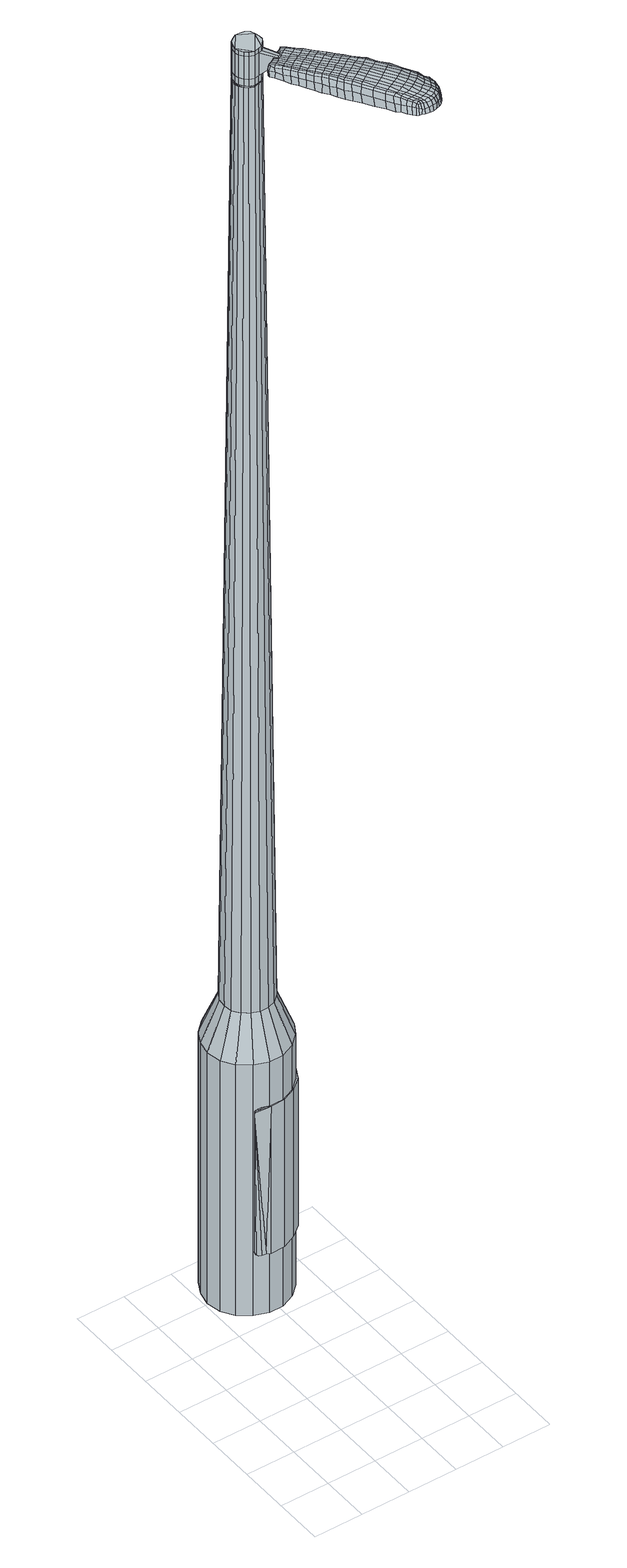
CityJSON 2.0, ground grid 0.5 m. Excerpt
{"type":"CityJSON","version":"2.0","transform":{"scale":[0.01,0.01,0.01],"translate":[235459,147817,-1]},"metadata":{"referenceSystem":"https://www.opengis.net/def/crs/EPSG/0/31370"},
"CityObjects":{
"object1":{"type":"GenericCityObject","attributes":{"cluster":294,"mean_distance_to_centroid":0.185,"new_centroid_x":235459.93,"new_centroid_y":147819.52,"mean_distance_to_camera":9.57,"H1":-3.38,"H2":0.169,"Z_final":110.99,"cluster2":26,"proj_x":235456.48,"proj_y":147821.65,"id_line":25157,"bearing_l":211.64,"distance":4.06,"orientation":"left","G_obj":301.64},"geometry":[{"type":"MultiSurface","lod":"2","boundaries":[[[0,1,2,3]],[[1,4,5,2]],[[4,6,7,5]],[[6,8,9,7]],[[8,10,11,9]],[[10,12,13,11]],[[12,14,15,13]],[[14,16,17,15]],[[16,18,19,17]],[[18,20,21,19]],[[20,22,23,21]],[[22,24,25,23]],[[24,26,27,25]],[[26,28,29,27]],[[28,30,31,29]],[[30,32,33,31]],[[32,34,35,33]],[[34,0,3,35]],[[36,37,38,39]],[[38,40,41,42]],[[41,43,42]],[[42,44,45,46]],[[45,47,46]],[[46,48,49,50]],[[49,51,50]],[[42,46,50,38]],[[50,52,39,38]],[[53,36,39]],[[2,5,7,35]],[[7,9,11,15]],[[11,13,15]],[[15,17,19,23]],[[19,21,23]],[[23,25,27,31]],[[27,29,31]],[[15,23,31,7]],[[31,33,35,7]],[[3,2,35]],[[1,0,54,55]],[[0,34,56,54]],[[34,32,57,56]],[[32,30,58,57]],[[30,28,59,58]],[[28,26,60,59]],[[26,24,61,60]],[[24,22,62,61]],[[22,20,63,62]],[[20,18,64,63]],[[18,16,65,64]],[[16,14,66,65]],[[14,12,67,66]],[[12,10,68,67]],[[10,8,69,68]],[[8,6,70,69]],[[6,4,71,70]],[[4,1,55,71]],[[55,54,72,73]],[[54,56,74,72]],[[56,57,75,74]],[[57,58,76,75]],[[58,59,77,76]],[[59,60,78,77]],[[60,61,79,78]],[[61,62,80,79]],[[62,63,81,80]],[[63,64,82,81]],[[64,65,83,82]],[[65,66,84,83]],[[66,67,85,84]],[[67,68,86,85]],[[68,69,87,86]],[[69,70,88,87]],[[70,71,89,88]],[[71,55,73,89]],[[90,91,92,93]],[[94,95,91,90]],[[96,97,95,94]],[[76,98,97,96]],[[77,99,98,76]],[[100,101,99,77]],[[102,103,101,100]],[[104,105,103,102]],[[106,107,105,104]],[[82,108,107,106]],[[109,110,108,82]],[[111,112,110,109]],[[113,114,112,111]],[[115,116,114,113]],[[87,117,116,115]],[[118,119,117,87]],[[120,121,119,118]],[[93,92,121,120]],[[122,123,124,125]],[[126,122,125,127]],[[128,126,127,129]],[[130,128,129,131]],[[132,130,131,133]],[[134,132,133,135]],[[136,134,135,137]],[[138,136,137,139]],[[140,138,139,141]],[[142,140,141,143]],[[144,142,143,145]],[[146,144,145,147]],[[148,146,147,149]],[[150,148,149,151]],[[152,150,151,153]],[[154,152,153,155]],[[73,72,90,93]],[[72,74,94,90]],[[74,75,96,94]],[[75,76,96]],[[78,100,77]],[[78,79,102,100]],[[79,80,104,102]],[[80,81,106,104]],[[81,82,106]],[[83,109,82]],[[83,84,111,109]],[[84,85,113,111]],[[85,86,115,113]],[[86,87,115]],[[88,118,87]],[[88,89,120,118]],[[89,73,93,120]],[[156,157,92,91]],[[157,158,121,92]],[[158,159,119,121]],[[159,117,119]],[[160,116,117]],[[160,161,114,116]],[[161,162,112,114]],[[162,163,110,112]],[[163,108,110]],[[164,107,108]],[[164,165,105,107]],[[165,166,103,105]],[[166,167,101,103]],[[167,99,101]],[[168,97,98]],[[168,169,95,97]],[[169,156,91,95]],[[39,52,154,170]],[[157,156,171,155]],[[53,39,170,123]],[[156,169,124,171]],[[36,53,123,122]],[[169,168,125,124]],[[37,36,122,126]],[[168,98,127,125]],[[38,37,126,128]],[[98,99,129,127]],[[40,38,128,130]],[[99,167,131,129]],[[41,40,130,132]],[[167,166,133,131]],[[43,41,132,134]],[[166,165,135,133]],[[42,43,134,136]],[[165,164,137,135]],[[44,42,136,138]],[[164,108,139,137]],[[45,44,138,140]],[[108,163,141,139]],[[47,45,140,142]],[[163,162,143,141]],[[46,47,142,144]],[[162,161,145,143]],[[48,46,144,146]],[[161,160,147,145]],[[49,48,146,148]],[[160,117,149,147]],[[51,49,148,150]],[[117,159,151,149]],[[50,51,150,152]],[[159,158,153,151]],[[52,50,152,154]],[[158,157,155,153]],[[154,155,172,173]],[[155,171,174,172]],[[171,124,175,174]],[[124,123,176,175]],[[123,170,177,176]],[[170,154,173,177]],[[178,179,180,181]],[[182,178,181,183]],[[178,182,184,185]],[[179,178,185,186]],[[187,188,189,190]],[[191,187,190,192]],[[187,191,193,194]],[[188,187,194,195]],[[196,197,198,199]],[[200,196,199,201]],[[196,200,202,203]],[[197,196,203,204]],[[205,206,207,208]],[[209,205,208,210]],[[205,209,211,212]],[[206,205,212,213]],[[214,215,216,217]],[[218,214,217,219]],[[214,218,220,221]],[[215,214,221,222]],[[223,224,225,226]],[[227,223,226,228]],[[223,227,229,230]],[[224,223,230,231]],[[232,233,234,235]],[[224,232,235,225]],[[232,224,231,236]],[[233,232,236,237]],[[238,239,240,241]],[[233,238,241,234]],[[238,233,237,242]],[[239,238,242,243]],[[244,182,183,245]],[[239,244,245,240]],[[244,239,243,246]],[[182,244,246,184]],[[247,248,249,250]],[[251,247,250,252]],[[247,251,253,254]],[[248,247,254,255]],[[256,257,258,259]],[[248,256,259,249]],[[256,248,255,260]],[[257,256,260,261]],[[262,263,264,265]],[[257,262,265,258]],[[262,257,261,266]],[[263,262,266,267]],[[268,269,270,271]],[[263,268,271,264]],[[268,263,267,272]],[[269,268,272,273]],[[274,179,186,275]],[[269,274,275,270]],[[274,269,273,276]],[[179,274,276,180]],[[277,278,279,280]],[[281,277,280,282]],[[277,281,283,284]],[[278,277,284,285]],[[286,287,288,289]],[[278,286,289,279]],[[286,278,285,290]],[[287,286,290,291]],[[292,293,294,295]],[[287,292,295,288]],[[292,287,291,296]],[[293,292,296,297]],[[298,191,192,299]],[[293,298,299,294]],[[298,293,297,300]],[[191,298,300,193]],[[301,302,303,304]],[[305,301,304,306]],[[301,305,307,308]],[[302,301,308,309]],[[310,311,312,313]],[[302,310,313,303]],[[310,302,309,314]],[[311,310,314,315]],[[316,317,318,319]],[[311,316,319,312]],[[316,311,315,320]],[[317,316,320,321]],[[322,323,324,325]],[[317,322,325,318]],[[322,317,321,326]],[[323,322,326,327]],[[328,188,195,329]],[[323,328,329,324]],[[328,323,327,330]],[[188,328,330,189]],[[331,217,216,332]],[[333,331,332,334]],[[331,333,335,336]],[[217,331,336,219]],[[337,333,334,338]],[[339,337,338,340]],[[337,339,341,342]],[[333,337,342,335]],[[343,339,340,344]],[[345,343,344,346]],[[343,345,347,348]],[[339,343,348,341]],[[349,345,346,350]],[[351,349,350,352]],[[349,351,353,354]],[[345,349,354,347]],[[355,351,352,356]],[[206,355,356,207]],[[355,206,213,357]],[[351,355,357,353]],[[358,359,204,203]],[[360,358,203,202]],[[358,360,361,362]],[[359,358,362,363]],[[364,365,363,362]],[[366,364,362,361]],[[364,366,367,368]],[[365,364,368,369]],[[370,371,369,368]],[[372,370,368,367]],[[370,372,373,374]],[[371,370,374,375]],[[376,377,375,374]],[[378,376,374,373]],[[376,378,211,209]],[[377,376,209,210]],[[379,380,381,382]],[[281,379,382,283]],[[379,281,282,383]],[[380,379,383,384]],[[385,200,201,386]],[[380,385,386,381]],[[385,380,384,387]],[[200,385,387,202]],[[388,389,390,391]],[[227,388,391,229]],[[388,227,228,392]],[[389,388,392,393]],[[394,395,396,397]],[[389,394,397,390]],[[394,389,393,398]],[[395,394,398,399]],[[400,197,204,401]],[[395,400,401,396]],[[400,395,399,402]],[[197,400,402,198]],[[403,404,405,406]],[[185,403,406,186]],[[403,185,184,407]],[[404,403,407,408]],[[409,410,411,412]],[[404,409,412,405]],[[409,404,408,413]],[[410,409,413,414]],[[415,208,207,416]],[[410,415,416,411]],[[415,410,414,417]],[[208,415,417,210]],[[418,419,420,421]],[[190,418,421,192]],[[418,190,189,422]],[[419,418,422,423]],[[424,212,211,425]],[[419,424,425,420]],[[424,419,423,426]],[[212,424,426,213]],[[427,428,429,430]],[[305,427,430,307]],[[427,305,306,431]],[[428,427,431,432]],[[433,218,219,434]],[[428,433,434,429]],[[433,428,432,435]],[[218,433,435,220]],[[436,437,438,439]],[[251,436,439,253]],[[436,251,252,440]],[[437,436,440,441]],[[442,443,444,445]],[[437,442,445,438]],[[442,437,441,446]],[[443,442,446,447]],[[448,215,222,449]],[[443,448,449,444]],[[448,443,447,450]],[[215,448,450,216]],[[451,452,441,440]],[[250,451,440,252]],[[451,250,249,453]],[[452,451,453,454]],[[455,456,447,446]],[[452,455,446,441]],[[455,452,454,457]],[[456,455,457,458]],[[459,332,216,450]],[[456,459,450,447]],[[459,456,458,460]],[[332,459,460,334]],[[461,462,463,464]],[[308,461,464,309]],[[461,308,307,430]],[[462,461,430,429]],[[465,336,335,466]],[[462,465,466,463]],[[465,462,429,434]],[[336,465,434,219]],[[467,468,454,453]],[[259,467,453,249]],[[467,259,258,469]],[[468,467,469,470]],[[471,472,458,457]],[[468,471,457,454]],[[471,468,470,473]],[[472,471,473,474]],[[475,338,334,460]],[[472,475,460,458]],[[475,472,474,476]],[[338,475,476,340]],[[477,478,479,480]],[[314,477,480,315]],[[477,314,309,464]],[[478,477,464,463]],[[481,342,341,482]],[[478,481,482,479]],[[481,478,463,466]],[[342,481,466,335]],[[483,484,470,469]],[[265,483,469,258]],[[483,265,264,485]],[[484,483,485,486]],[[487,488,474,473]],[[484,487,473,470]],[[487,484,486,489]],[[488,487,489,490]],[[491,344,340,476]],[[488,491,476,474]],[[491,488,490,492]],[[344,491,492,346]],[[493,494,495,496]],[[320,493,496,321]],[[493,320,315,480]],[[494,493,480,479]],[[497,348,347,498]],[[494,497,498,495]],[[497,494,479,482]],[[348,497,482,341]],[[499,500,486,485]],[[271,499,485,264]],[[499,271,270,501]],[[500,499,501,502]],[[503,504,490,489]],[[500,503,489,486]],[[503,500,502,505]],[[504,503,505,506]],[[507,350,346,492]],[[504,507,492,490]],[[507,504,506,508]],[[350,507,508,352]],[[509,510,511,512]],[[326,509,512,327]],[[509,326,321,496]],[[510,509,496,495]],[[513,354,353,514]],[[510,513,514,511]],[[513,510,495,498]],[[354,513,498,347]],[[515,516,502,501]],[[275,515,501,270]],[[515,275,186,406]],[[516,515,406,405]],[[517,518,506,505]],[[516,517,505,502]],[[517,516,405,412]],[[518,517,412,411]],[[519,356,352,508]],[[518,519,508,506]],[[519,518,411,416]],[[356,519,416,207]],[[520,521,423,422]],[[330,520,422,189]],[[520,330,327,512]],[[521,520,512,511]],[[522,357,213,426]],[[521,522,426,423]],[[522,521,511,514]],[[357,522,514,353]],[[523,524,384,383]],[[280,523,383,282]],[[523,280,279,525]],[[524,523,525,526]],[[527,360,202,387]],[[524,527,387,384]],[[527,524,526,528]],[[360,527,528,361]],[[529,530,531,532]],[[230,529,532,231]],[[529,230,229,391]],[[530,529,391,390]],[[533,534,535,536]],[[530,533,536,531]],[[533,530,390,397]],[[534,533,397,396]],[[537,359,363,538]],[[534,537,538,535]],[[537,534,396,401]],[[359,537,401,204]],[[539,540,526,525]],[[289,539,525,279]],[[539,289,288,541]],[[540,539,541,542]],[[543,366,361,528]],[[540,543,528,526]],[[543,540,542,544]],[[366,543,544,367]],[[545,546,547,548]],[[236,545,548,237]],[[545,236,231,532]],[[546,545,532,531]],[[549,550,551,552]],[[546,549,552,547]],[[549,546,531,536]],[[550,549,536,535]],[[553,365,369,554]],[[550,553,554,551]],[[553,550,535,538]],[[365,553,538,363]],[[555,556,542,541]],[[295,555,541,288]],[[555,295,294,557]],[[556,555,557,558]],[[559,372,367,544]],[[556,559,544,542]],[[559,556,558,560]],[[372,559,560,373]],[[561,562,563,564]],[[242,561,564,243]],[[561,242,237,548]],[[562,561,548,547]],[[565,566,567,568]],[[562,565,568,563]],[[565,562,547,552]],[[566,565,552,551]],[[569,371,375,570]],[[566,569,570,567]],[[569,566,551,554]],[[371,569,554,369]],[[571,572,558,557]],[[299,571,557,294]],[[571,299,192,421]],[[572,571,421,420]],[[573,378,373,560]],[[572,573,560,558]],[[573,572,420,425]],[[378,573,425,211]],[[574,575,408,407]],[[246,574,407,184]],[[574,246,243,564]],[[575,574,564,563]],[[576,577,414,413]],[[575,576,413,408]],[[576,575,563,568]],[[577,576,568,567]],[[578,377,210,417]],[[577,578,417,414]],[[578,577,567,570]],[[377,578,570,375]],[[579,580,581,582]],[[582,581,583,584]],[[585,583,581,586]],[[586,581,580,587]],[[588,589,590,591]],[[591,590,592,593]],[[594,592,590,595]],[[595,590,589,596]],[[597,598,599,600]],[[600,599,601,602]],[[603,601,599,604]],[[604,599,598,605]],[[606,607,608,609]],[[609,608,610,611]],[[612,610,608,613]],[[613,608,607,614]],[[615,616,617,618]],[[618,617,619,620]],[[621,619,617,622]],[[622,617,616,623]],[[624,625,626,627]],[[627,626,628,629]],[[630,628,626,631]],[[631,626,625,632]],[[633,634,635,636]],[[636,635,625,624]],[[632,625,635,637]],[[637,635,634,638]],[[639,640,641,642]],[[642,641,634,633]],[[638,634,641,643]],[[643,641,640,644]],[[584,583,645,646]],[[646,645,640,639]],[[644,640,645,647]],[[647,645,583,585]],[[648,649,650,651]],[[651,650,652,653]],[[654,652,650,655]],[[655,650,649,656]],[[657,658,659,660]],[[660,659,649,648]],[[656,649,659,661]],[[661,659,658,662]],[[663,664,665,666]],[[666,665,658,657]],[[662,658,665,667]],[[667,665,664,668]],[[669,670,671,672]],[[672,671,664,663]],[[668,664,671,673]],[[673,671,670,674]],[[587,580,675,676]],[[676,675,670,669]],[[674,670,675,677]],[[677,675,580,579]],[[678,679,680,681]],[[681,680,682,683]],[[684,682,680,685]],[[685,680,679,686]],[[687,688,689,690]],[[690,689,679,678]],[[686,679,689,691]],[[691,689,688,692]],[[693,694,695,696]],[[696,695,688,687]],[[692,688,695,697]],[[697,695,694,698]],[[593,592,699,700]],[[700,699,694,693]],[[698,694,699,701]],[[701,699,592,594]],[[702,703,704,705]],[[705,704,706,707]],[[708,706,704,709]],[[709,704,703,710]],[[711,712,713,714]],[[714,713,703,702]],[[710,703,713,715]],[[715,713,712,716]],[[717,718,719,720]],[[720,719,712,711]],[[716,712,719,721]],[[721,719,718,722]],[[723,724,725,726]],[[726,725,718,717]],[[722,718,725,727]],[[727,725,724,728]],[[596,589,729,730]],[[730,729,724,723]],[[728,724,729,731]],[[731,729,589,588]],[[615,618,732,733]],[[733,732,734,735]],[[736,734,732,737]],[[737,732,618,620]],[[735,734,738,739]],[[739,738,740,741]],[[742,740,738,743]],[[743,738,734,736]],[[741,740,744,745]],[[745,744,746,747]],[[748,746,744,749]],[[749,744,740,742]],[[747,746,750,751]],[[751,750,752,753]],[[754,752,750,755]],[[755,750,746,748]],[[753,752,756,757]],[[757,756,607,606]],[[614,607,756,758]],[[758,756,752,754]],[[605,759,760,604]],[[604,760,761,603]],[[762,761,760,763]],[[763,760,759,764]],[[764,765,766,763]],[[763,766,767,762]],[[768,767,766,769]],[[769,766,765,770]],[[770,771,772,769]],[[769,772,773,768]],[[774,773,772,775]],[[775,772,771,776]],[[776,777,778,775]],[[775,778,779,774]],[[612,779,778,610]],[[610,778,777,611]],[[780,781,782,783]],[[783,782,682,684]],[[683,682,782,784]],[[784,782,781,785]],[[602,601,786,787]],[[787,786,781,780]],[[785,781,786,788]],[[788,786,601,603]],[[789,790,791,792]],[[792,791,628,630]],[[629,628,791,793]],[[793,791,790,794]],[[795,796,797,798]],[[798,797,790,789]],[[794,790,797,799]],[[799,797,796,800]],[[605,598,801,802]],[[802,801,796,795]],[[800,796,801,803]],[[803,801,598,597]],[[804,805,806,807]],[[807,806,586,587]],[[585,586,806,808]],[[808,806,805,809]],[[810,811,812,813]],[[813,812,805,804]],[[809,805,812,814]],[[814,812,811,815]],[[606,609,816,817]],[[817,816,811,810]],[[815,811,816,818]],[[818,816,609,611]],[[819,820,821,822]],[[822,821,591,593]],[[588,591,821,823]],[[823,821,820,824]],[[612,613,825,826]],[[826,825,820,819]],[[824,820,825,827]],[[827,825,613,614]],[[828,829,830,831]],[[831,830,706,708]],[[707,706,830,832]],[[832,830,829,833]],[[620,619,834,835]],[[835,834,829,828]],[[833,829,834,836]],[[836,834,619,621]],[[837,838,839,840]],[[840,839,652,654]],[[653,652,839,841]],[[841,839,838,842]],[[843,844,845,846]],[[846,845,838,837]],[[842,838,845,847]],[[847,845,844,848]],[[623,616,849,850]],[[850,849,844,843]],[[848,844,849,851]],[[851,849,616,615]],[[842,852,841]],[[841,852,651,653]],[[648,651,852,853]],[[853,852,854]],[[848,855,856,847]],[[847,856,852,842]],[[854,852,856,857]],[[857,856,855,858]],[[615,733,859,851]],[[851,859,855,848]],[[858,855,859,860]],[[860,859,733,735]],[[861,862,863,864]],[[864,863,709,710]],[[708,709,863,831]],[[831,863,862,828]],[[736,737,865,866]],[[866,865,862,861]],[[828,862,865,835]],[[835,865,737,620]],[[854,867,868,853]],[[853,868,660,648]],[[657,660,868,869]],[[869,868,867,870]],[[858,871,872,857]],[[857,872,867,854]],[[870,867,872,873]],[[873,872,871,874]],[[735,739,875,860]],[[860,875,871,858]],[[874,871,875,876]],[[876,875,739,741]],[[877,878,879,880]],[[880,879,715,716]],[[710,715,879,864]],[[864,879,878,861]],[[742,743,881,882]],[[882,881,878,877]],[[861,878,881,866]],[[866,881,743,736]],[[870,883,884,869]],[[869,884,666,657]],[[663,666,884,885]],[[884,883,885]],[[874,886,887,873]],[[873,887,883,870]],[[885,883,887,888]],[[888,887,886,889]],[[741,745,890,876]],[[876,890,886,874]],[[889,886,890,891]],[[891,890,745,747]],[[892,893,894,895]],[[895,894,721,722]],[[716,721,894,880]],[[880,894,893,877]],[[748,749,896,897]],[[897,896,893,892]],[[877,893,896,882]],[[882,896,749,742]],[[898,899,885]],[[885,899,672,663]],[[669,672,899,900]],[[900,899,898,901]],[[889,902,903,888]],[[888,903,898,885]],[[901,898,903,904]],[[904,903,902,905]],[[747,751,906,891]],[[891,906,902,889]],[[905,902,906,907]],[[907,906,751,753]],[[908,909,910,911]],[[911,910,727,728]],[[722,727,910,895]],[[895,910,909,892]],[[754,755,912,913]],[[913,912,909,908]],[[892,909,912,897]],[[897,912,755,748]],[[901,914,915,900]],[[900,915,676,669]],[[587,676,915,807]],[[807,915,914,804]],[[905,916,917,904]],[[904,917,914,901]],[[804,914,917,813]],[[813,917,916,810]],[[753,757,918,907]],[[907,918,916,905]],[[810,916,918,817]],[[817,918,757,606]],[[824,919,920,823]],[[823,920,731,588]],[[728,731,920,911]],[[911,920,919,908]],[[614,758,921,827]],[[827,921,919,824]],[[908,919,921,913]],[[913,921,758,754]],[[785,922,923,784]],[[784,923,681,683]],[[678,681,923,924]],[[924,923,922,925]],[[603,761,926,788]],[[788,926,922,785]],[[925,922,926,927]],[[927,926,761,762]],[[928,929,930,931]],[[931,930,631,632]],[[630,631,930,792]],[[792,930,929,789]],[[932,933,934,935]],[[935,934,929,928]],[[789,929,934,798]],[[798,934,933,795]],[[764,759,936,937]],[[937,936,933,932]],[[795,933,936,802]],[[802,936,759,605]],[[925,938,939,924]],[[924,939,690,678]],[[687,690,939,940]],[[940,939,938,941]],[[762,767,942,927]],[[927,942,938,925]],[[941,938,942,943]],[[943,942,767,768]],[[944,945,946,947]],[[947,946,637,638]],[[632,637,946,931]],[[931,946,945,928]],[[948,949,950,951]],[[951,950,945,944]],[[928,945,950,935]],[[935,950,949,932]],[[770,765,952,953]],[[953,952,949,948]],[[932,949,952,937]],[[937,952,765,764]],[[941,954,955,940]],[[940,955,696,687]],[[693,696,955,956]],[[956,955,954,957]],[[768,773,958,943]],[[943,958,954,941]],[[957,954,958,959]],[[959,958,773,774]],[[960,961,962,963]],[[963,962,643,644]],[[638,643,962,947]],[[947,962,961,944]],[[964,965,966,967]],[[967,966,961,960]],[[944,961,966,951]],[[951,966,965,948]],[[776,771,968,969]],[[969,968,965,964]],[[948,965,968,953]],[[953,968,771,770]],[[957,970,971,956]],[[956,971,700,693]],[[593,700,971,822]],[[822,971,970,819]],[[774,779,972,959]],[[959,972,970,957]],[[819,970,972,826]],[[826,972,779,612]],[[809,973,974,808]],[[808,974,647,585]],[[644,647,974,963]],[[963,974,973,960]],[[815,975,976,814]],[[814,976,973,809]],[[960,973,976,967]],[[967,976,975,964]],[[611,777,977,818]],[[818,977,975,815]],[[964,975,977,969]],[[969,977,777,776]],[[579,582,181,180]],[[582,584,183,181]],[[594,595,194,193]],[[595,596,195,194]],[[597,600,199,198]],[[600,602,201,199]],[[621,622,221,220]],[[622,623,222,221]],[[624,627,226,225]],[[627,629,228,226]],[[633,636,235,234]],[[636,624,225,235]],[[639,642,241,240]],[[642,633,234,241]],[[584,646,245,183]],[[646,639,240,245]],[[654,655,254,253]],[[655,656,255,254]],[[656,661,260,255]],[[661,662,261,260]],[[662,667,266,261]],[[667,668,267,266]],[[668,673,272,267]],[[673,674,273,272]],[[674,677,276,273]],[[677,579,180,276]],[[684,685,284,283]],[[685,686,285,284]],[[686,691,290,285]],[[691,692,291,290]],[[692,697,296,291]],[[697,698,297,296]],[[698,701,300,297]],[[701,594,193,300]],[[702,705,304,303]],[[705,707,306,304]],[[711,714,313,312]],[[714,702,303,313]],[[717,720,319,318]],[[720,711,312,319]],[[723,726,325,324]],[[726,717,318,325]],[[596,730,329,195]],[[730,723,324,329]],[[780,783,382,381]],[[783,684,283,382]],[[602,787,386,201]],[[787,780,381,386]],[[629,793,392,228]],[[793,794,393,392]],[[794,799,398,393]],[[799,800,399,398]],[[800,803,402,399]],[[803,597,198,402]],[[707,832,431,306]],[[832,833,432,431]],[[833,836,435,432]],[[836,621,220,435]],[[837,840,439,438]],[[840,654,253,439]],[[843,846,445,444]],[[846,837,438,445]],[[623,850,449,222]],[[850,843,444,449]],[[978,979,980,981]],[[982,983,981,980]],[[984,985,986,987]],[[988,989,990,991]],[[979,992,993,980]],[[994,982,980,993]],[[995,984,987,996]],[[997,998,989,988]],[[992,999,1000,993]],[[1000,1001,994,993]],[[1002,995,996,1003]],[[1004,998,997,1005]],[[999,1006,1007,1000]],[[1007,1008,1001,1000]],[[1009,1002,1003,1010]],[[1011,1004,1005,1012]],[[1013,1014,1015,1016]],[[1017,1018,1014,1013]],[[1017,1019,1020,1018]],[[1019,1021,1022,1020]],[[1023,1024,1025,1026]],[[1027,1028,1024,1023]],[[1029,1030,1028,1027]],[[1031,1032,1030,1029]],[[1026,1015,1014,1023]],[[1023,1014,1018,1027]],[[1018,1020,1029,1027]],[[1020,1022,1031,1029]],[[987,986,983,982]],[[996,987,982,994]],[[1001,1003,996,994]],[[1008,1010,1003,1001]],[[988,991,985,984]],[[997,988,984,995]],[[1005,997,995,1002]],[[1012,1005,1002,1009]],[[989,1013,1016,990]],[[998,1017,1013,989]],[[1019,1017,998,1004]],[[1021,1019,1004,1011]],[[1033,1034,1035,1036]],[[1035,1037,1038,1039]],[[1035,1039,1040,1041]],[[1035,1041,1036]],[[1042,1033,1036,1043]],[[1044,1043,1036,1045]],[[1046,1045,1036]],[[1047,1035,1034,1048]],[[1049,1047,1048,1050]],[[1051,1049,1050,1052]],[[1053,1051,1052,1054]],[[1055,1053,1054,1056]],[[1056,1057,1058,1059]],[[1056,1059,1060,1061]],[[1056,1061,1062,1063]],[[1062,1064,1065,1066]],[[1062,1066,1067,1068]],[[1062,1068,1063]],[[1056,1063,1055]],[[1069,1070,1034,1033]],[[1071,1072,1037,1035]],[[1073,1074,1046,1036]],[[1070,1075,1048,1034]],[[1076,1071,1035,1047]],[[1075,1077,1050,1048]],[[1078,1076,1047,1049]],[[1077,1079,1052,1050]],[[1080,1078,1049,1051]],[[1079,1081,1054,1052]],[[1082,1080,1051,1053]],[[1081,1083,1056,1054]],[[1084,1082,1053,1055]],[[1083,1085,1057,1056]],[[1086,1087,1064,1062]],[[1088,1084,1055,1063]],[[1058,1057,1085,1089]],[[1059,1058,1089,1090]],[[1060,1059,1090,1091]],[[1061,1060,1091,1092]],[[1062,1061,1092,1086]],[[1093,1069,1033,1042]],[[1094,1093,1042,1043]],[[1095,1094,1043,1044]],[[1096,1095,1044,1045]],[[1074,1096,1045,1046]],[[1038,1037,1072,1097]],[[1065,1064,1087,1098]],[[1039,1038,1097,1099]],[[1040,1039,1099,1100]],[[1041,1040,1100,1101]],[[1036,1041,1101,1073]],[[1066,1065,1098,1102]],[[1067,1066,1102,1103]],[[1068,1067,1103,1104]],[[1063,1068,1104,1088]]]}]}
},
"vertices":[
[118,216,384],[104,210,384],[104,210,96],[118,216,96],[90,210,384],[90,210,96],[76,215,384],[76,215,96],[64,224,384],[64,224,96],[56,236,384],[56,236,96],[53,251,384],[53,251,96],[56,265,384],[56,265,96],[63,278,384],[63,278,96],[74,288,384],[74,288,96],[87,293,384],[87,293,96],[102,294,384],[102,294,96],[116,289,384],[116,289,96],[127,280,384],[127,280,96],[135,267,384],[135,267,96],[138,253,384],[138,253,96],[136,238,384],[136,238,96],[129,226,384],[129,226,96],[109,248,1524],[109,252,1524],[108,257,1524],[103,240,1524],[106,261,1524],[102,264,1524],[93,265,1524],[98,265,1524],[89,263,1524],[85,260,1524],[82,251,1524],[83,256,1524],[83,247,1524],[86,243,1524],[94,238,1524],[89,240,1524],[99,239,1524],[106,243,1524],[109,230,429],[101,227,429],[116,236,429],[120,244,429],[121,252,429],[119,261,429],[115,269,429],[108,274,429],[99,277,429],[91,276,429],[83,273,429],[76,267,429],[72,260,429],[71,251,429],[72,242,429],[77,235,429],[84,230,429],[92,227,429],[103,240,1483],[99,239,1483],[106,243,1483],[109,248,1483],[109,252,1483],[108,257,1483],[106,261,1483],[102,264,1483],[98,265,1483],[93,265,1483],[89,263,1483],[85,260,1483],[83,256,1483],[82,251,1483],[83,247,1483],[86,243,1483],[89,240,1483],[94,238,1483],[103,241,1483],[103,241,1485],[98,239,1485],[98,239,1483],[106,244,1483],[106,244,1485],[108,248,1483],[108,248,1485],[109,252,1485],[108,257,1485],[105,260,1483],[105,260,1485],[102,263,1483],[102,263,1485],[98,264,1483],[98,264,1485],[93,264,1483],[93,264,1485],[89,263,1485],[86,260,1483],[86,260,1485],[84,256,1483],[84,256,1485],[83,251,1483],[83,251,1485],[84,247,1483],[84,247,1485],[86,243,1485],[90,240,1483],[90,240,1485],[94,239,1483],[94,239,1485],[109,248,1519],[106,243,1519],[106,243,1493],[109,248,1493],[109,252,1519],[109,252,1493],[108,257,1519],[108,257,1493],[106,261,1519],[106,261,1493],[102,264,1519],[102,264,1493],[98,265,1519],[98,265,1493],[93,265,1519],[93,265,1493],[89,263,1519],[89,263,1493],[85,260,1519],[85,260,1493],[83,256,1519],[83,256,1493],[82,251,1519],[82,251,1493],[83,247,1519],[83,247,1493],[86,243,1519],[86,243,1493],[89,240,1519],[89,240,1493],[94,238,1519],[94,238,1493],[99,239,1519],[99,239,1493],[103,240,1485],[99,239,1485],[94,238,1485],[89,240,1485],[83,247,1485],[82,251,1485],[83,256,1485],[85,260,1485],[93,265,1485],[98,265,1485],[102,264,1485],[106,261,1485],[109,248,1485],[106,243,1485],[103,240,1519],[103,240,1493],[110,223,1513],[110,223,1518],[113,224,1513],[115,226,1513],[115,226,1518],[113,224,1518],[135,151,1519],[131,157,1518],[131,155,1509],[134,149,1510],[139,144,1519],[139,142,1510],[140,145,1526],[136,153,1525],[132,159,1525],[168,171,1519],[164,177,1518],[162,177,1525],[166,171,1525],[173,164,1519],[171,164,1526],[175,164,1510],[170,171,1510],[166,177,1509],[191,99,1519],[188,98,1519],[189,97,1513],[192,99,1513],[194,102,1519],[195,102,1513],[193,104,1524],[191,101,1524],[187,99,1524],[152,162,1530],[149,169,1529],[146,167,1529],[150,161,1530],[157,155,1531],[154,153,1531],[160,157,1530],[156,164,1530],[152,171,1529],[110,231,1512],[108,230,1512],[108,229,1517],[110,230,1517],[112,233,1512],[113,232,1517],[113,232,1506],[110,230,1506],[108,229,1506],[167,101,1519],[165,104,1519],[164,102,1512],[166,100,1512],[169,100,1518],[168,98,1512],[169,101,1522],[168,102,1523],[166,105,1524],[162,108,1519],[159,112,1519],[158,111,1512],[161,106,1512],[163,109,1524],[160,114,1525],[155,117,1519],[151,124,1519],[151,122,1511],[155,115,1511],[156,119,1526],[152,125,1526],[145,134,1519],[145,132,1510],[146,135,1526],[100,216,1513],[103,209,1513],[104,211,1518],[100,217,1517],[97,221,1512],[99,221,1516],[97,220,1506],[99,215,1507],[103,208,1507],[107,203,1514],[110,196,1515],[111,198,1520],[108,204,1519],[106,201,1507],[110,195,1507],[114,190,1515],[117,183,1516],[118,184,1522],[115,191,1521],[113,188,1508],[117,181,1508],[121,176,1517],[124,170,1517],[125,172,1524],[122,178,1523],[120,175,1508],[124,168,1509],[128,164,1518],[129,165,1524],[127,162,1509],[198,119,1519],[197,122,1519],[195,122,1524],[197,119,1523],[199,117,1518],[198,117,1522],[200,117,1512],[200,119,1512],[198,122,1512],[194,127,1519],[192,132,1519],[190,132,1525],[193,127,1524],[196,127,1512],[194,132,1512],[189,137,1519],[185,144,1519],[183,144,1526],[187,137,1526],[191,137,1511],[187,144,1511],[179,154,1519],[177,154,1526],[181,154,1510],[126,232,1513],[130,226,1513],[131,225,1507],[127,232,1507],[122,236,1512],[123,236,1506],[122,235,1516],[124,232,1517],[129,226,1518],[134,219,1514],[139,213,1515],[140,213,1507],[136,219,1507],[133,219,1519],[137,213,1520],[143,207,1515],[147,201,1516],[149,201,1508],[145,207,1508],[141,207,1521],[146,201,1522],[151,195,1517],[156,189,1517],[158,189,1509],[153,195,1508],[150,195,1523],[154,189,1524],[160,183,1518],[162,183,1509],[158,183,1524],[113,225,1519],[111,224,1519],[117,219,1520],[115,218,1520],[120,221,1520],[116,227,1519],[121,213,1522],[119,211,1522],[125,206,1523],[123,205,1523],[128,208,1523],[124,214,1521],[129,200,1524],[127,199,1524],[133,194,1525],[130,192,1525],[136,196,1525],[132,202,1524],[137,188,1526],[134,186,1526],[141,181,1527],[138,180,1527],[144,183,1527],[140,189,1526],[145,175,1528],[142,173,1528],[148,177,1528],[189,103,1527],[186,101,1527],[192,106,1526],[190,110,1527],[187,107,1528],[183,105,1528],[183,113,1529],[180,111,1529],[186,115,1528],[183,122,1530],[179,119,1530],[176,117,1530],[176,125,1531],[172,123,1531],[179,128,1530],[174,135,1531],[171,133,1531],[168,131,1531],[164,144,1531],[161,142,1531],[167,146,1531],[199,115,1518],[198,112,1519],[200,111,1513],[200,115,1513],[198,116,1523],[197,113,1523],[197,107,1519],[198,107,1513],[196,108,1524],[171,98,1518],[173,97,1518],[173,99,1523],[171,100,1523],[170,97,1513],[173,96,1513],[177,96,1519],[181,96,1519],[180,97,1524],[176,98,1523],[177,95,1513],[181,95,1513],[185,96,1519],[184,98,1524],[185,96,1513],[137,154,1528],[139,155,1528],[135,161,1528],[133,160,1527],[141,146,1528],[143,147,1529],[141,156,1529],[144,157,1530],[140,164,1529],[137,162,1528],[145,148,1529],[148,150,1530],[147,159,1530],[143,165,1529],[151,151,1531],[165,171,1528],[163,169,1529],[167,162,1529],[169,163,1528],[161,176,1527],[159,175,1528],[159,167,1529],[164,159,1530],[155,173,1528],[120,237,1512],[118,236,1512],[119,235,1517],[120,236,1517],[121,237,1506],[120,236,1506],[116,235,1512],[116,233,1517],[117,234,1506],[97,223,1512],[99,224,1512],[99,223,1506],[97,222,1506],[98,223,1517],[100,224,1517],[101,226,1512],[103,227,1512],[103,226,1506],[101,224,1506],[102,225,1517],[104,226,1517],[105,228,1512],[106,227,1506],[106,227,1517],[101,218,1519],[103,219,1519],[105,212,1520],[106,212,1520],[105,220,1519],[107,221,1519],[108,214,1520],[111,215,1520],[109,223,1519],[113,216,1520],[123,231,1519],[122,230,1519],[126,224,1520],[127,225,1520],[119,229,1519],[123,222,1520],[109,205,1521],[110,206,1521],[112,198,1522],[114,199,1522],[112,207,1521],[114,209,1521],[116,201,1522],[118,202,1523],[117,210,1522],[120,204,1523],[132,219,1521],[130,218,1521],[134,212,1522],[136,213,1522],[127,216,1521],[131,210,1522],[116,192,1523],[117,193,1523],[119,185,1524],[121,186,1524],[119,194,1523],[122,196,1524],[123,188,1525],[125,189,1525],[124,197,1524],[128,191,1525],[140,207,1523],[138,206,1523],[142,199,1524],[144,201,1524],[135,204,1524],[139,198,1525],[123,179,1525],[124,180,1525],[126,173,1526],[128,174,1526],[127,181,1526],[129,183,1526],[130,175,1527],[133,176,1527],[132,184,1526],[136,178,1527],[148,194,1525],[146,193,1525],[150,187,1526],[152,188,1526],[143,191,1526],[147,185,1527],[130,166,1527],[132,167,1527],[134,169,1527],[137,170,1528],[139,172,1528],[156,182,1527],[155,181,1527],[151,179,1528],[196,117,1525],[196,115,1525],[195,121,1526],[194,118,1526],[194,110,1526],[192,114,1527],[170,102,1525],[172,101,1525],[170,104,1526],[167,105,1525],[175,100,1525],[179,100,1526],[176,103,1527],[173,103,1526],[182,100,1526],[180,104,1527],[192,125,1526],[191,123,1527],[190,131,1527],[188,128,1528],[189,119,1528],[186,125,1529],[164,109,1526],[167,108,1527],[163,114,1528],[161,114,1527],[170,108,1527],[173,108,1528],[169,114,1529],[166,114,1528],[177,109,1528],[173,115,1530],[186,136,1528],[185,134,1529],[182,143,1528],[181,141,1529],[182,131,1529],[178,138,1530],[158,119,1528],[160,119,1528],[155,126,1529],[153,126,1528],[162,119,1529],[166,120,1530],[161,128,1530],[158,127,1530],[169,122,1530],[164,129,1531],[176,153,1529],[174,152,1529],[171,149,1530],[147,136,1528],[149,136,1529],[152,137,1530],[155,139,1530],[158,140,1531],[133,156,1509],[133,158,1518],[137,152,1518],[136,150,1509],[141,145,1519],[140,143,1510],[142,146,1525],[137,154,1525],[134,160,1525],[160,176,1525],[162,176,1518],[166,170,1518],[164,170,1525],[171,163,1519],[169,163,1525],[173,162,1510],[168,170,1509],[164,176,1509],[188,99,1513],[187,100,1519],[190,101,1519],[191,100,1513],[192,104,1519],[193,103,1513],[192,105,1524],[189,102,1524],[186,101,1524],[146,167,1528],[149,168,1528],[153,162,1529],[150,160,1529],[157,154,1529],[155,153,1529],[160,156,1529],[155,164,1529],[152,170,1528],[109,227,1516],[109,228,1512],[111,229,1512],[111,228,1516],[114,231,1512],[114,230,1516],[114,230,1506],[112,228,1506],[109,227,1506],[166,104,1512],[166,105,1519],[168,103,1518],[168,101,1512],[170,101,1518],[169,100,1512],[170,102,1522],[169,104,1523],[167,106,1523],[160,112,1512],[160,114,1519],[164,109,1519],[163,107,1512],[164,110,1524],[161,115,1525],[152,123,1511],[153,125,1519],[157,118,1519],[156,117,1511],[158,120,1525],[154,126,1526],[147,135,1519],[146,133,1510],[148,136,1526],[106,211,1518],[105,210,1513],[102,217,1513],[102,218,1517],[99,221,1512],[100,221,1515],[99,220,1506],[101,216,1506],[105,209,1507],[113,198,1520],[112,197,1514],[109,204,1514],[109,205,1519],[108,202,1507],[112,195,1507],[120,185,1522],[119,184,1516],[116,190,1515],[116,192,1521],[115,189,1508],[119,182,1508],[127,172,1523],[126,171,1517],[123,177,1516],[124,179,1522],[122,176,1508],[126,169,1508],[130,165,1517],[130,166,1524],[129,163,1509],[193,121,1523],[195,122,1519],[196,119,1518],[195,119,1523],[197,117,1518],[196,117,1522],[198,117,1512],[198,119,1512],[196,122,1512],[189,131,1525],[190,131,1519],[193,126,1519],[191,126,1524],[194,126,1512],[192,131,1512],[182,143,1526],[183,143,1519],[187,136,1519],[186,136,1525],[189,136,1511],[185,143,1511],[177,153,1519],[176,153,1526],[179,153,1510],[130,224,1507],[128,224,1513],[124,231,1513],[126,230,1506],[121,235,1512],[122,234,1506],[121,234,1515],[123,230,1517],[127,224,1518],[139,212,1507],[137,212,1514],[133,218,1514],[134,218,1507],[131,218,1519],[136,212,1520],[147,200,1508],[146,200,1516],[141,206,1515],[143,206,1508],[140,206,1521],[144,200,1522],[156,188,1508],[154,188,1517],[150,194,1516],[152,194,1508],[148,194,1522],[152,188,1523],[158,182,1517],[160,181,1509],[156,182,1524],[114,225,1518],[112,223,1518],[118,219,1519],[115,217,1519],[120,220,1519],[116,226,1518],[121,212,1520],[119,211,1520],[125,206,1521],[123,205,1521],[128,207,1521],[124,214,1520],[129,200,1523],[127,198,1523],[133,193,1524],[131,192,1524],[136,195,1524],[132,201,1523],[137,187,1525],[135,186,1525],[141,181,1526],[138,179,1526],[144,182,1526],[140,189,1525],[145,174,1527],[142,173,1527],[148,176,1527],[185,103,1526],[188,104,1526],[191,107,1525],[189,110,1526],[186,108,1526],[183,106,1526],[180,111,1528],[183,113,1528],[186,116,1527],[182,122,1528],[179,119,1529],[176,117,1529],[172,124,1530],[175,125,1530],[178,128,1529],[174,135,1530],[171,133,1530],[168,131,1530],[161,142,1530],[164,144,1530],[167,146,1530],[198,112,1513],[196,112,1518],[197,115,1518],[198,115,1512],[196,116,1523],[195,113,1523],[195,108,1519],[196,108,1513],[194,109,1523],[174,101,1523],[174,99,1518],[172,100,1518],[172,102,1523],[171,99,1512],[173,98,1512],[180,99,1523],[181,98,1519],[177,99,1519],[177,100,1523],[177,98,1513],[181,97,1513],[184,99,1519],[183,100,1524],[184,98,1513],[136,161,1527],[139,155,1527],[138,154,1527],[135,160,1526],[142,147,1527],[144,147,1528],[141,164,1528],[144,157,1528],[142,156,1528],[138,162,1527],[146,148,1528],[149,150,1529],[147,159,1529],[143,165,1528],[152,151,1529],[167,161,1528],[162,169,1527],[164,170,1527],[168,162,1527],[160,175,1526],[158,175,1527],[159,166,1528],[164,159,1528],[155,172,1527],[120,233,1516],[120,234,1512],[120,235,1512],[120,234,1516],[122,235,1506],[121,234,1506],[117,233,1512],[117,232,1516],[118,232,1506],[100,221,1506],[100,222,1512],[99,222,1512],[99,221,1506],[100,222,1516],[101,222,1516],[104,224,1506],[104,225,1512],[102,224,1512],[102,223,1506],[103,223,1516],[105,224,1516],[107,226,1512],[107,225,1506],[107,226,1516],[103,218,1518],[106,212,1519],[107,212,1519],[107,221,1518],[105,219,1518],[109,213,1519],[111,215,1519],[109,222,1518],[113,216,1519],[126,224,1519],[122,230,1518],[123,230,1518],[127,224,1519],[119,228,1518],[123,222,1519],[110,206,1520],[110,205,1520],[113,199,1521],[114,199,1521],[115,208,1520],[112,207,1520],[116,200,1521],[118,202,1521],[117,209,1520],[121,203,1521],[134,211,1521],[130,217,1520],[131,218,1520],[135,212,1521],[127,216,1520],[131,209,1521],[118,193,1522],[117,192,1522],[121,186,1523],[122,195,1522],[120,194,1522],[124,187,1523],[126,189,1524],[125,197,1523],[128,190,1524],[142,199,1523],[138,205,1522],[139,206,1522],[143,200,1523],[135,203,1522],[139,197,1523],[125,180,1524],[124,179,1524],[128,173,1525],[129,173,1525],[130,183,1525],[127,181,1524],[131,175,1525],[133,176,1526],[132,184,1525],[136,178,1526],[150,187,1525],[146,193,1524],[147,193,1524],[152,187,1525],[143,191,1524],[147,185,1525],[132,167,1526],[131,167,1526],[137,170,1527],[134,168,1526],[140,171,1527],[154,181,1526],[156,181,1526],[151,179,1526],[194,115,1524],[195,117,1524],[193,120,1525],[193,118,1525],[193,111,1525],[191,114,1525],[170,105,1525],[172,102,1524],[170,103,1524],[168,106,1525],[177,104,1526],[179,101,1525],[175,102,1524],[173,104,1525],[182,102,1525],[180,105,1526],[190,123,1526],[191,125,1526],[188,130,1526],[187,128,1527],[188,119,1526],[185,125,1527],[164,115,1527],[167,109,1526],[165,110,1526],[162,115,1526],[170,115,1528],[173,109,1527],[170,109,1526],[166,115,1527],[177,110,1527],[173,116,1528],[184,134,1527],[185,136,1527],[181,142,1527],[180,141,1528],[181,131,1528],[177,138,1529],[156,127,1528],[160,120,1527],[159,120,1527],[154,127,1527],[162,128,1529],[166,121,1529],[163,120,1528],[159,127,1528],[169,122,1529],[165,130,1530],[174,151,1528],[175,152,1528],[170,149,1529],[150,137,1528],[148,137,1528],[155,139,1529],[152,138,1529],[158,140,1530],[99,221,1508],[104,224,1508],[121,196,1509],[114,192,1509],[131,177,1510],[124,173,1510],[151,143,1512],[144,138,1512],[134,154,1511],[142,158,1511],[161,128,1513],[168,116,1514],[161,112,1514],[153,123,1513],[110,228,1508],[127,200,1509],[139,182,1510],[159,148,1512],[150,163,1511],[169,133,1513],[176,121,1514],[116,231,1508],[134,204,1509],[146,186,1510],[167,153,1512],[158,168,1511],[183,126,1514],[177,137,1513],[122,235,1508],[141,208,1509],[153,191,1510],[175,158,1512],[166,173,1511],[191,130,1514],[185,142,1513],[176,105,1514],[179,102,1514],[173,98,1514],[169,101,1514],[183,110,1514],[185,106,1514],[190,114,1514],[191,109,1514],[197,119,1514],[197,113,1514],[184,99,1515],[189,98,1515],[188,98,1515],[180,97,1515],[188,102,1515],[190,99,1515],[192,104,1515],[190,100,1515],[195,106,1515],[191,100,1515],[139,256,334],[140,252,334],[140,252,165],[137,266,171],[139,256,165],[138,260,165],[137,263,166],[137,264,167],[137,266,169],[138,260,334],[137,263,333],[137,264,332],[137,266,331],[137,266,328],[137,237,165],[137,237,334],[130,224,165],[130,224,334],[119,215,165],[119,215,334],[105,209,165],[105,209,334],[90,208,165],[90,208,334],[86,210,334],[82,211,334],[79,211,333],[77,212,332],[76,212,331],[76,213,328],[86,210,165],[76,213,171],[76,212,169],[77,212,167],[79,211,166],[82,211,165],[136,256,334],[137,252,334],[137,252,165],[136,256,165],[134,265,171],[134,265,328],[134,238,334],[134,238,165],[128,226,334],[128,226,165],[117,217,334],[117,217,165],[104,212,334],[104,212,165],[90,211,334],[90,211,165],[87,212,334],[77,215,328],[77,215,171],[87,212,165],[83,213,334],[80,214,333],[78,215,332],[77,215,331],[135,259,334],[135,262,333],[134,264,332],[134,265,331],[135,259,165],[77,215,169],[135,262,166],[134,264,167],[134,265,169],[78,215,167],[80,214,166],[83,213,165]
]}
